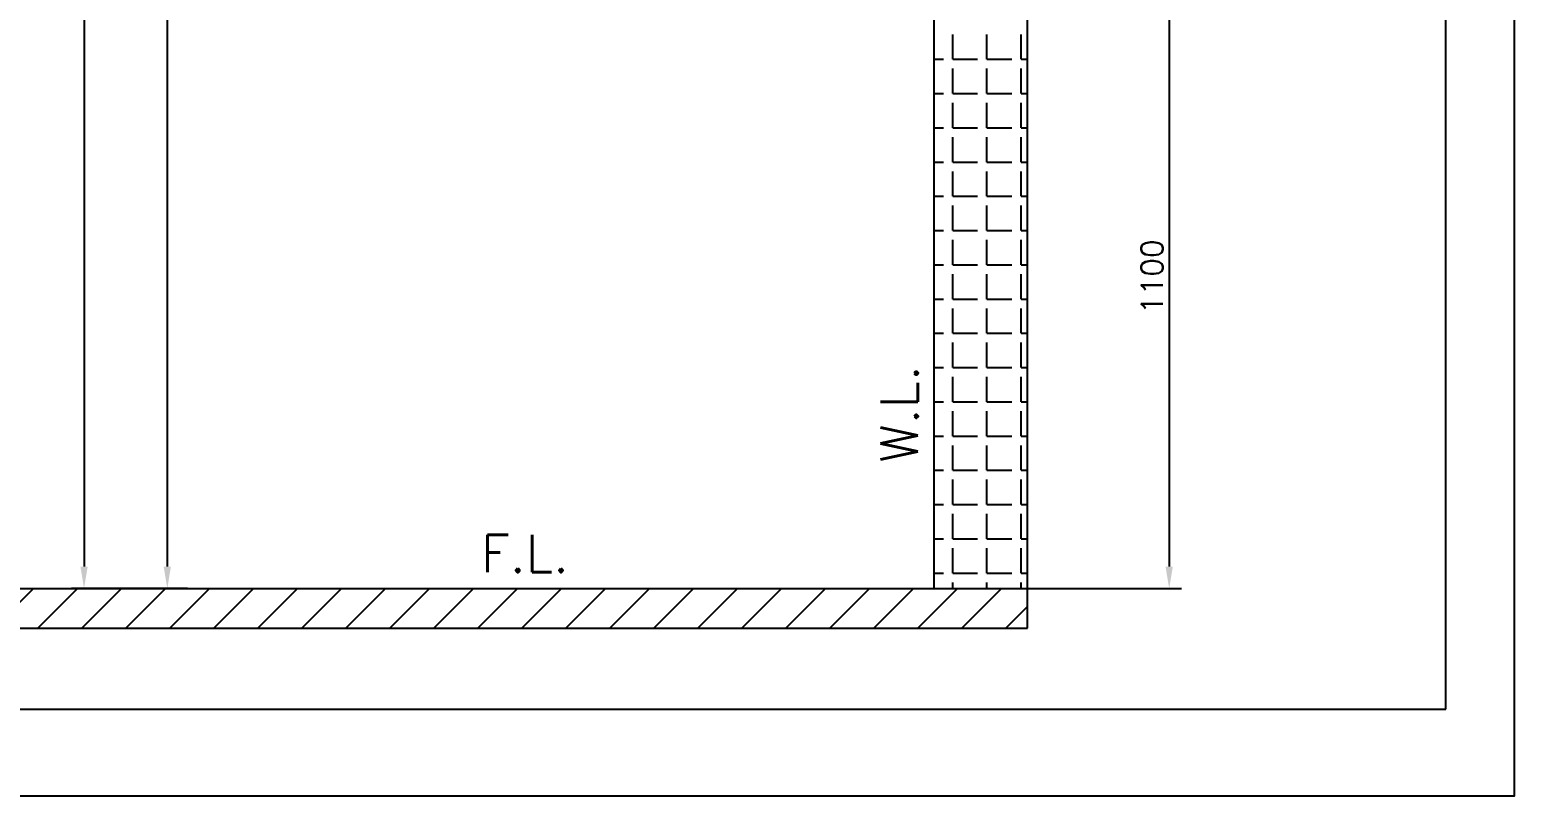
# Model space of a CAD drawing. Header units: millimetres. Extents: x 12827 to 13247, y 6457 to 7051.
# Drawn here: x 13008.1 to 13246.7, y 6456.6 to 6579.7 of the extents above; entities that cross this region are included whole.
import ezdxf

# ---------------------------------------------------------------- set-up
doc = ezdxf.new("R2010")
doc.units = ezdxf.units.MM
doc.header["$LTSCALE"] = 10
doc.layers.get('0').update_dxf_attribs({"color": 2})
for name, color, linetype in [('D', 2, 'Continuous'), ('DWG', 7, 'Continuous'), ('HT', 3, 'Continuous')]:
    doc.layers.add(name, color=color, linetype=linetype)
doc.styles.add('GHS', font='romans.shx', dxfattribs={"height": 3.5, "bigfont": 'ghs.shx'})
doc.dimstyles.new('LEE', dxfattribs={"dimtxt": 3.5, "dimasz": 3.5, "dimexe": 2, "dimexo": 1, "dimgap": 1, "dimtad": 1, "dimdec": 4, "dimdsep": 46, "dimtxsty": 'GHS', "dimcen": 0, "dimclrd": 2, "dimclre": 2, "dimclrt": 2, "dimadec": 0, "dimazin": 0, "dimtfac": 1, "dimtdec": 4, "dimtmove": 0, "dimatfit": 3, "dimfxl": 0, "dimlwd": -1, "dimlwe": -1, "dimarcsym": 0})

# ---------------------------------------------------------------- blocks, each defined once
blk = doc.blocks.new('*D9')
at = {"layer": 'Defpoints', "color": 0}
for p in [(13055.24, 6785.63), (13030.17, 6489.98), (13034.43, 6489.98)]:
    blk.add_point(p, dxfattribs=at)
at = {"layer": 'DWG', "color": 2}
for p, q in [((13054.24, 6785.63), (13028.17, 6785.63)), ((13030.17, 6782.13), (13030.17, 6493.48)), ((13033.43, 6489.98), (13028.17, 6489.98))]:
    blk.add_line(p, q, dxfattribs=at)
for points in [[(13029.58, 6782.13), (13030.75, 6782.13), (13030.17, 6785.63)], [(13029.58, 6493.48), (13030.75, 6493.48), (13030.17, 6489.98)]]:
    blk.add_solid(points, dxfattribs=at)
at = {"layer": 'DWG', "color": 2, "insert": (13026.5, 6637.8), "char_height": 3.5, "attachment_point": 5, "rotation": 90, "style": 'GHS'}
blk.add_mtext('(1955~2255)', dxfattribs=at)
blk = doc.blocks.new('*D10')
at = {"layer": 'Defpoints', "color": 0}
for p in [(13081.01, 6809.95), (13016.79, 6489.98), (13030.17, 6489.98)]:
    blk.add_point(p, dxfattribs=at)
at = {"layer": 'DWG', "color": 2}
for p, q in [((13080.01, 6809.95), (13014.79, 6809.95)), ((13016.79, 6806.45), (13016.79, 6493.48)), ((13029.17, 6489.98), (13014.79, 6489.98))]:
    blk.add_line(p, q, dxfattribs=at)
for points in [[(13016.21, 6806.45), (13017.37, 6806.45), (13016.79, 6809.95)], [(13016.21, 6493.48), (13017.37, 6493.48), (13016.79, 6489.98)]]:
    blk.add_solid(points, dxfattribs=at)
at = {"layer": 'DWG', "color": 2, "insert": (13013.12, 6649.96), "char_height": 3.5, "attachment_point": 5, "rotation": 90, "style": 'GHS'}
blk.add_mtext('(2082~2382)', dxfattribs=at)

msp = doc.modelspace()

# ---------------------------------------------------------------- hatches: boundary and pattern name
at = {"layer": 'HT', "ltscale": 0.5}
h = msp.add_hatch(dxfattribs=at)
h.set_pattern_fill('ANSI31', color=256, scale=40, style=0)
h.set_pattern_definition([(45, (13128.2485, 7231.795), (-3.535534, 3.535534), [])])
h.paths.add_polyline_path([(13168.41028, 6483.57523), (13168.41028, 6489.97523), (12953.41028, 6489.97523), (12953.41028, 6483.57523)])

# ---------------------------------------------------------------- linework, layer by layer
at = {"color": 4}
for p, q in [((13235.65393, 6470.58481), (13235.65393, 7019.58481)), ((12860.65393, 6470.58481), (13235.65393, 6470.58481))]:
    msp.add_line(p, q, dxfattribs=at)
at = {"layer": 'D'}
msp.add_lwpolyline([(12826.65393, 7050.58481), (13246.65393, 7050.58481), (13246.65393, 6456.58481), (12826.65393, 6456.58481)], close=True, dxfattribs=at)
at = {"layer": 'DWG', "color": 2}
for p, q in [((13191.18863, 6586.56385), (13191.18863, 6493.47523)), ((13154.41028, 6489.97523), (13193.18863, 6489.97523))]:
    msp.add_line(p, q, dxfattribs=at)
msp.add_solid([(13190.6053, 6493.47523), (13191.77196, 6493.47523), (13191.18863, 6489.97523)], dxfattribs=at)
at = {"layer": 'HT', "ltscale": 0.5}
for p, q in [((13153.41028, 6489.97523), (13153.41028, 6955.47523)), ((13168.41028, 6483.57523), (13168.41028, 6955.47523)), ((13156.39827, 6574.94264), (13156.39827, 6578.94264)), ((13161.89827, 6574.94264), (13161.89827, 6578.94264)), ((13167.39827, 6574.94264), (13167.39827, 6578.94264)), ((13153.41028, 6574.94264), (13154.89827, 6574.94264)), ((13156.39827, 6574.94264), (13160.39827, 6574.94264)), ((13161.89827, 6574.94264), (13165.89827, 6574.94264)), ((13167.39827, 6574.94264), (13168.41028, 6574.94264)), ((13156.39827, 6569.44264), (13156.39827, 6573.44264)), ((13161.89827, 6569.44264), (13161.89827, 6573.44264)), ((13167.39827, 6569.44264), (13167.39827, 6573.44264)), ((13153.41028, 6569.44264), (13154.89827, 6569.44264)), ((13156.39827, 6569.44264), (13160.39827, 6569.44264)), ((13161.89827, 6569.44264), (13165.89827, 6569.44264)), ((13167.39827, 6569.44264), (13168.41028, 6569.44264)), ((13156.39827, 6563.94264), (13156.39827, 6567.94264)), ((13161.89827, 6563.94264), (13161.89827, 6567.94264)), ((13167.39827, 6563.94264), (13167.39827, 6567.94264)), ((13153.41028, 6563.94264), (13154.89827, 6563.94264)), ((13156.39827, 6563.94264), (13160.39827, 6563.94264)), ((13161.89827, 6563.94264), (13165.89827, 6563.94264)), ((13167.39827, 6563.94264), (13168.41028, 6563.94264)), ((13156.39827, 6558.44264), (13156.39827, 6562.44264)), ((13161.89827, 6558.44264), (13161.89827, 6562.44264)), ((13167.39827, 6558.44264), (13167.39827, 6562.44264)), ((13153.41028, 6558.44264), (13154.89827, 6558.44264)), ((13156.39827, 6558.44264), (13160.39827, 6558.44264)), ((13156.39827, 6552.94264), (13156.39827, 6556.94264)), ((13161.89827, 6558.44264), (13165.89827, 6558.44264)), ((13161.89827, 6552.94264), (13161.89827, 6556.94264)), ((13167.39827, 6558.44264), (13168.41028, 6558.44264)), ((13167.39827, 6552.94264), (13167.39827, 6556.94264)), ((13153.41028, 6552.94264), (13154.89827, 6552.94264)), ((13156.39827, 6552.94264), (13160.39827, 6552.94264)), ((13161.89827, 6552.94264), (13165.89827, 6552.94264)), ((13167.39827, 6552.94264), (13168.41028, 6552.94264)), ((13156.39827, 6547.44264), (13156.39827, 6551.44264)), ((13161.89827, 6547.44264), (13161.89827, 6551.44264)), ((13167.39827, 6547.44264), (13167.39827, 6551.44264)), ((13153.41028, 6547.44264), (13154.89827, 6547.44264)), ((13156.39827, 6547.44264), (13160.39827, 6547.44264)), ((13161.89827, 6547.44264), (13165.89827, 6547.44264)), ((13167.39827, 6547.44264), (13168.41028, 6547.44264)), ((13156.39827, 6541.94264), (13156.39827, 6545.94264)), ((13161.89827, 6541.94264), (13161.89827, 6545.94264)), ((13167.39827, 6541.94264), (13167.39827, 6545.94264)), ((13153.41028, 6541.94264), (13154.89827, 6541.94264)), ((13156.39827, 6541.94264), (13160.39827, 6541.94264)), ((13156.39827, 6536.44264), (13156.39827, 6540.44264)), ((13161.89827, 6541.94264), (13165.89827, 6541.94264)), ((13161.89827, 6536.44264), (13161.89827, 6540.44264)), ((13167.39827, 6541.94264), (13168.41028, 6541.94264)), ((13167.39827, 6536.44264), (13167.39827, 6540.44264)), ((13153.41028, 6536.44264), (13154.89827, 6536.44264)), ((13156.39827, 6536.44264), (13160.39827, 6536.44264)), ((13161.89827, 6536.44264), (13165.89827, 6536.44264)), ((13167.39827, 6536.44264), (13168.41028, 6536.44264)), ((13156.39827, 6530.94264), (13156.39827, 6534.94264)), ((13161.89827, 6530.94264), (13161.89827, 6534.94264)), ((13167.39827, 6530.94264), (13167.39827, 6534.94264)), ((13153.41028, 6530.94264), (13154.89827, 6530.94264)), ((13156.39827, 6530.94264), (13160.39827, 6530.94264)), ((13161.89827, 6530.94264), (13165.89827, 6530.94264)), ((13167.39827, 6530.94264), (13168.41028, 6530.94264)), ((13156.39827, 6525.44264), (13156.39827, 6529.44264)), ((13161.89827, 6525.44264), (13161.89827, 6529.44264)), ((13167.39827, 6525.44264), (13167.39827, 6529.44264)), ((13153.41028, 6525.44264), (13154.89827, 6525.44264)), ((13156.39827, 6525.44264), (13160.39827, 6525.44264)), ((13156.39827, 6519.94264), (13156.39827, 6523.94264)), ((13161.89827, 6525.44264), (13165.89827, 6525.44264)), ((13161.89827, 6519.94264), (13161.89827, 6523.94264)), ((13167.39827, 6525.44264), (13168.41028, 6525.44264)), ((13167.39827, 6519.94264), (13167.39827, 6523.94264)), ((13153.41028, 6519.94264), (13154.89827, 6519.94264)), ((13156.39827, 6519.94264), (13160.39827, 6519.94264)), ((13161.89827, 6519.94264), (13165.89827, 6519.94264)), ((13167.39827, 6519.94264), (13168.41028, 6519.94264)), ((13156.39827, 6514.44264), (13156.39827, 6518.44264)), ((13161.89827, 6514.44264), (13161.89827, 6518.44264)), ((13167.39827, 6514.44264), (13167.39827, 6518.44264)), ((13153.41028, 6514.44264), (13154.89827, 6514.44264)), ((13156.39827, 6514.44264), (13160.39827, 6514.44264)), ((13161.89827, 6514.44264), (13165.89827, 6514.44264)), ((13167.39827, 6514.44264), (13168.41028, 6514.44264)), ((13156.39827, 6508.94264), (13156.39827, 6512.94264)), ((13161.89827, 6508.94264), (13161.89827, 6512.94264)), ((13167.39827, 6508.94264), (13167.39827, 6512.94264)), ((13153.41028, 6508.94264), (13154.89827, 6508.94264)), ((13156.39827, 6508.94264), (13160.39827, 6508.94264)), ((13156.39827, 6503.44264), (13156.39827, 6507.44264)), ((13161.89827, 6508.94264), (13165.89827, 6508.94264)), ((13161.89827, 6503.44264), (13161.89827, 6507.44264)), ((13167.39827, 6508.94264), (13168.41028, 6508.94264)), ((13167.39827, 6503.44264), (13167.39827, 6507.44264)), ((13153.41028, 6503.44264), (13154.89827, 6503.44264)), ((13156.39827, 6503.44264), (13160.39827, 6503.44264)), ((13156.39827, 6497.94264), (13156.39827, 6501.94264)), ((13161.89827, 6503.44264), (13165.89827, 6503.44264)), ((13161.89827, 6497.94264), (13161.89827, 6501.94264)), ((13167.39827, 6503.44264), (13168.41028, 6503.44264)), ((13167.39827, 6497.94264), (13167.39827, 6501.94264)), ((13153.41028, 6497.94264), (13154.89827, 6497.94264)), ((13156.39827, 6497.94264), (13160.39827, 6497.94264)), ((13161.89827, 6497.94264), (13165.89827, 6497.94264)), ((13167.39827, 6497.94264), (13168.41028, 6497.94264)), ((13156.39827, 6492.44264), (13156.39827, 6496.44264)), ((13161.89827, 6492.44264), (13161.89827, 6496.44264)), ((13167.39827, 6492.44264), (13167.39827, 6496.44264)), ((13153.41028, 6492.44264), (13154.89827, 6492.44264)), ((13156.39827, 6492.44264), (13160.39827, 6492.44264)), ((13161.89827, 6492.44264), (13165.89827, 6492.44264)), ((13167.39827, 6492.44264), (13168.41028, 6492.44264)), ((12953.41028, 6489.97523), (13168.41028, 6489.97523)), ((13156.39827, 6489.97523), (13156.39827, 6490.94264)), ((13161.89827, 6489.97523), (13161.89827, 6490.94264)), ((13167.39827, 6489.97523), (13167.39827, 6490.94264)), ((12953.41028, 6483.57523), (13168.41028, 6483.57523))]:
    msp.add_line(p, q, dxfattribs=at)

# ---------------------------------------------------------------- texts
at = {"layer": 'D', "ltscale": 0.5, "style": 'GHS'}
msp.add_text('W.L.', height=6, rotation=90, dxfattribs=at).set_placement((13150.80887, 6510.14486))
msp.add_text('F.L.', height=6, dxfattribs=at).set_placement((13080.5745, 6492.57126))
at = {"layer": 'DWG', "color": 2, "insert": (13188.43863, 6540.01954), "char_height": 3.5, "attachment_point": 5, "rotation": 90, "style": 'GHS'}
msp.add_mtext('1100', dxfattribs=at)

# ---------------------------------------------------------------- dimensions: what is measured, and where the dimension line sits
at = {"layer": 'DWG'}
for base, p1, p2, text, picture, middle in [((13016.79011, 6489.97523), (13081.00674, 6809.95157), (13030.16526, 6489.97523), '(2082~2382)', '*D10', (13013.12345, 6649.9634)), ((13030.16526, 6489.97523), (13055.23936, 6785.6316), (13034.43007, 6489.97523), '(1955~2255)', '*D9', (13026.4986, 6637.80341))]:
    dim = msp.add_linear_dim(base=base, p1=p1, p2=p2, angle=90, text=text, dimstyle='LEE', dxfattribs=at)
    dim.commit()
    dim.dimension.update_dxf_attribs({"geometry": picture, "text_midpoint": middle})

doc.saveas('drawing.dxf')
